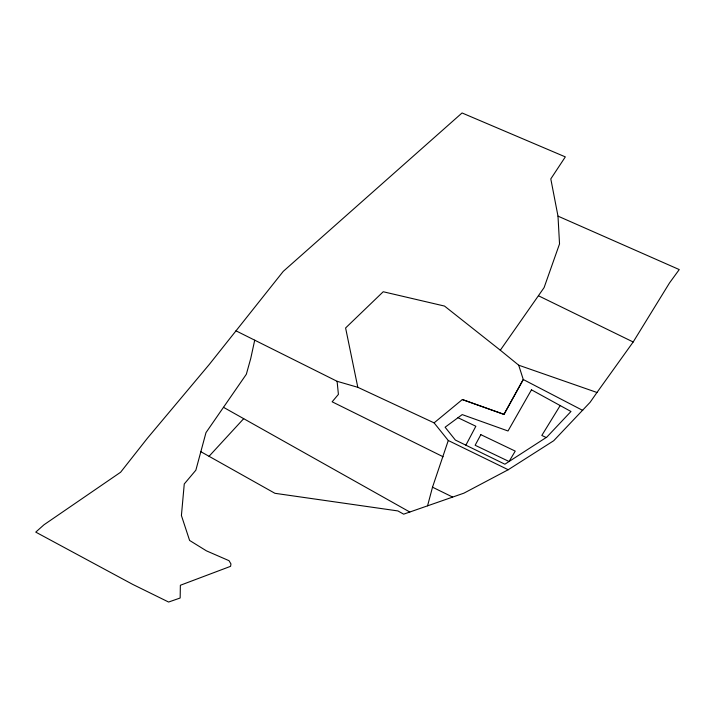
<?xml version="1.0" encoding="UTF-8"?>
<svg xmlns="http://www.w3.org/2000/svg" width="715" height="715" viewBox="0 0 715 715"><rect width="100%" height="100%" fill="white"/><g stroke="black" fill="none" stroke-linecap="round" stroke-linejoin="round"><path stroke-width="1.07" d="M254.71 340.179L250.759 358.412L246.335 374.267L205.983 432.629L195.856 470.193L184.264 483.957L181.413 515.524L189.6 540.442L206.438 550.854L229.032 560.685L230.945 563.929L230.588 566.325L180.359 585.263L180.162 598.008L168.606 602.039L132.767 584.423L35.75 532.121L43.999 524.774L120.621 472.231L147.388 438.25L209.334 364.391L283.247 271.378L462.051 112.961L565.324 156.889L550.8 178.902L557.995 216.136L559.532 243.904L544.106 287.591L500.312 350.216L518.697 365.195L596.971 392.481L633.177 341.993L669.535 282.899L679.25 269.573L557.995 216.136M427.561 505.809L432.512 487.192L448.278 440.503L434.094 422.869L357.813 387.307L337.096 381.301L235.968 330.822M465.876 445.177L475.85 426.256L457.993 417.712M560.176 405.575L541.818 435.444L546.18 437.526M596.971 392.481L590.081 402.339L553.714 440.726L508.213 469.737L463.901 493.162L403.662 514.165L397.898 510.93L274.935 493.305L200.745 451.639M209.048 456.304L243.69 418.668M434.094 422.869L462.346 399.551L503.95 414.36L523.282 379.54L518.697 365.195M462.346 399.551L504.003 414.405L523.237 379.504L582.725 410.41M448.278 440.503L508.213 469.737M538.672 295.876L633.177 341.993M432.512 487.192L452.604 497.05M443.112 456.751L332.135 401.803L338.409 394.394L337.096 381.301M223.491 407.318L409.811 512.02M500.312 350.216L444.507 306.065L383.222 291.747L345.604 327.962L357.813 387.307M480.846 434.666L475.135 445.266L509.071 461.506L515.238 451.111L480.846 434.666M531.468 389.818L508.007 430.984L462.212 414.593L445.105 427.221L455.366 440.056L504.888 464.205L546.832 437.097L570.972 411.491L531.468 389.818"/></g></svg>
